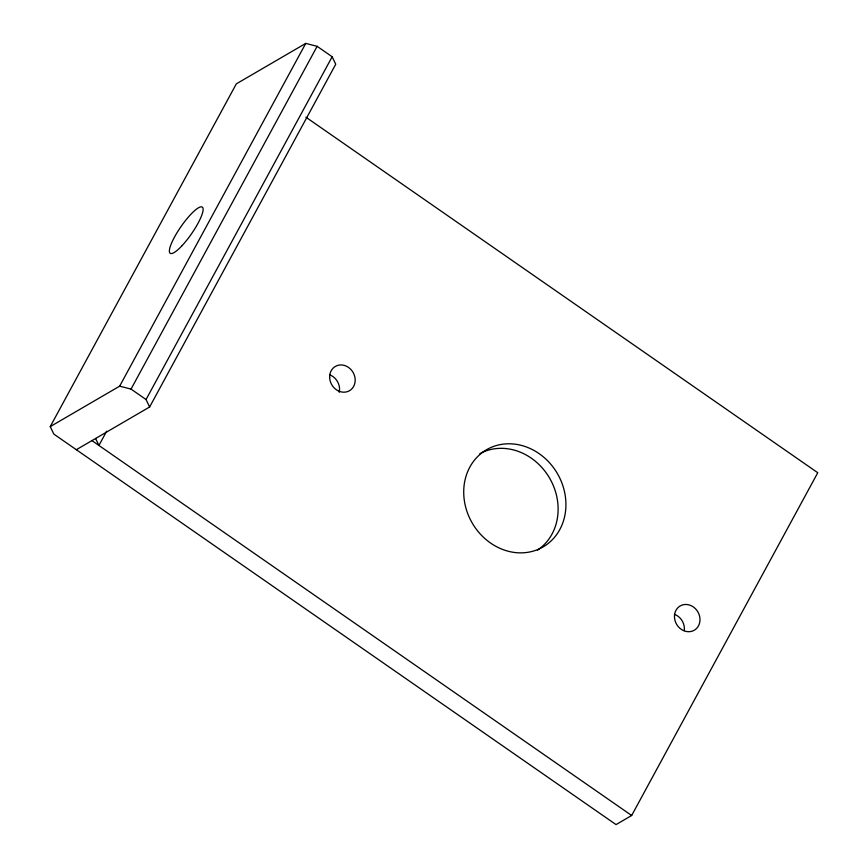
<?xml version="1.0" encoding="UTF-8"?>
<svg xmlns="http://www.w3.org/2000/svg" width="868" height="868" viewBox="0 0 868 868"><rect width="100%" height="100%" fill="white"/><g stroke="black" fill="none" stroke-linecap="round" stroke-linejoin="round"><path stroke-width="1.3" d="M305.861 117.169L817.764 472.734L631.665 815.497L616.041 824.6L53.816 434.076L50.235 426.611L236.335 83.849L305.753 43.4L317.135 46.33L332.162 56.756L335.742 64.232L149.632 406.994L76.319 449.711M50.235 426.611L119.654 386.162L305.753 43.4M106.677 431.179L98.93 445.458L95.578 438.492M119.654 386.162L131.035 389.092L317.135 46.33M149.632 406.994L146.052 399.53L332.162 56.756M131.035 389.092L146.052 399.53M91.943 440.608L631.665 815.497M479.895 453.628A56.225 49.248 59.8 0 1 549.249 477.53A56.225 49.248 59.8 0 1 537.422 550.149M674.469 614.327A14.051 12.315 59.8 0 1 684.266 630.602M329.71 374.846A14.051 12.315 59.8 0 1 339.225 392.293M181.596 246.143A28.112 6.369 -55.2 0 0 202.613 207.419A28.112 6.369 -55.2 0 0 174.533 237.018A28.112 6.369 -55.2 0 0 181.596 246.143M464.488 482.782A56.225 49.248 59.8 0 0 532.323 551.375A56.225 49.248 59.8 0 0 547.654 460.821A56.225 49.248 59.8 0 0 464.488 482.782M329.645 377.428A14.051 12.315 59.8 0 0 349.142 390.904A14.051 12.315 59.8 0 0 348.459 367.37A14.051 12.315 59.8 0 0 329.645 377.428M674.577 614.663A14.051 12.315 59.8 0 0 692.035 631.22A14.051 12.315 59.8 0 0 695.084 608.36A14.051 12.315 59.8 0 0 674.577 614.663"/></g></svg>
